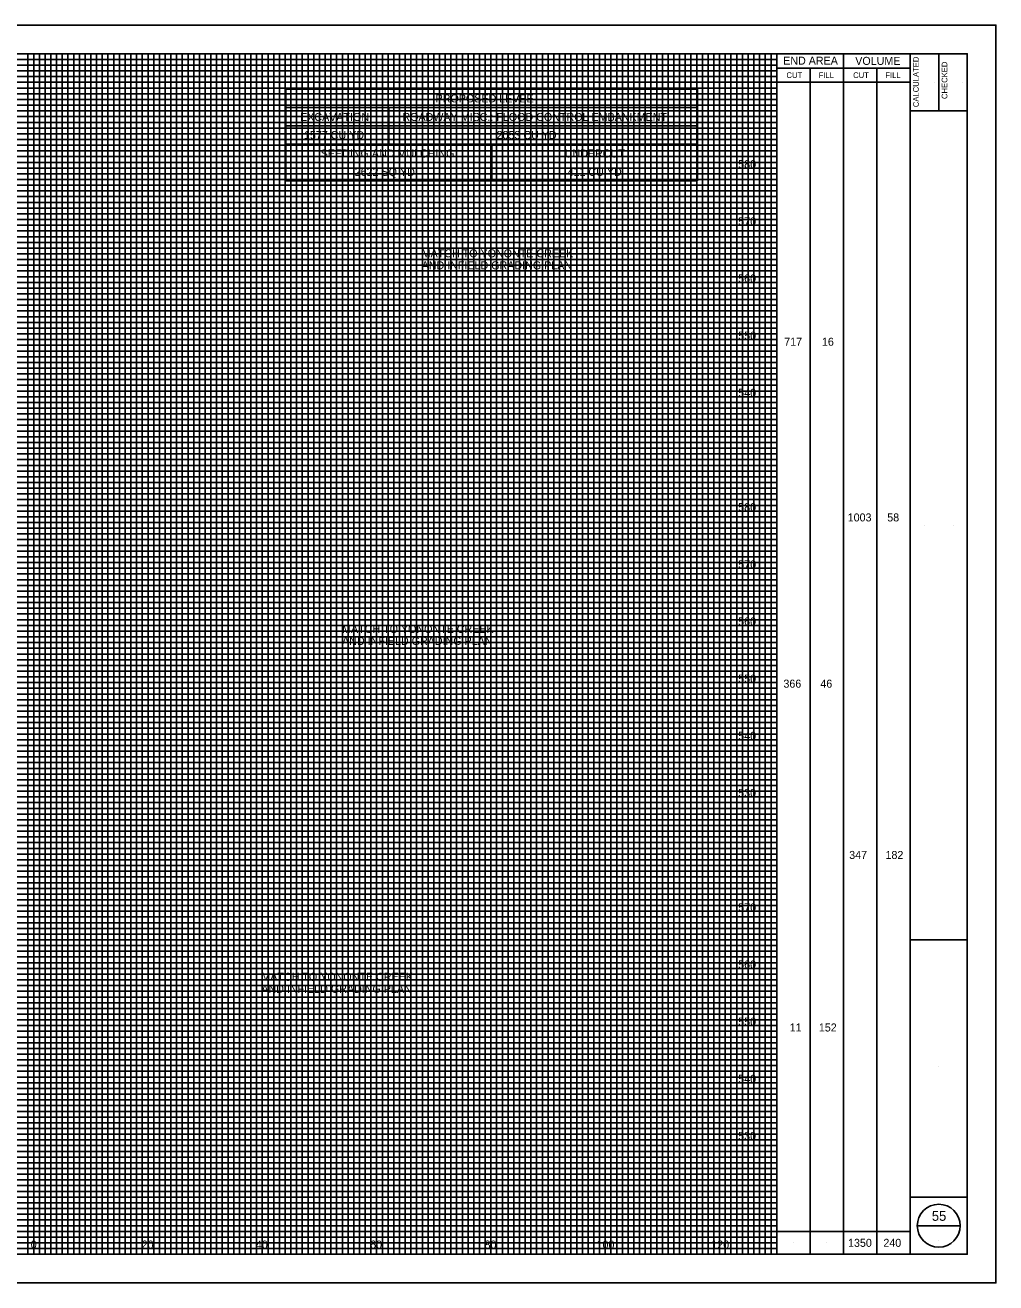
# Model space of a CAD drawing. Extents: x 340 to 680, y -5 to 215.
# Drawn here: x 510.2 to 680, y -5 to 215 of the extents above; entities that cross this region are included whole.
import ezdxf

# ---------------------------------------------------------------- set-up
doc = ezdxf.new("R2010")
doc.units = 0
for name, color, linetype in [('GK_Cells', 7, 'Continuous'), ('SC_Scratch10', 7, 'Continuous'), ('XS_P_Boundary', 7, 'Continuous'), ('XS_P_Finished_Grade', 7, 'Continuous'), ('XS_P_Pavt_Surface', 7, 'Continuous'), ('XS_P_Subgrade', 7, 'Continuous'), ('XS_X_Ground_Line', 7, 'Continuous')]:
    doc.layers.add(name, color=color, linetype=linetype)

msp = doc.modelspace()

# ---------------------------------------------------------------- linework, layer by layer
at = {"layer": 'GK_Cells'}
msp.add_lwpolyline([(340, -5), (680, -5), (680, 215), (340, 215)], close=True, dxfattribs=at)
at = {"layer": 'SC_Scratch10'}
for p, q in [((511.66, 0), (511.66, 210)), ((521.66, 0), (521.66, 210)), ((531.66, 0), (531.66, 210)), ((541.66, 0), (541.66, 210)), ((551.66, 0), (551.66, 210)), ((561.66, 0), (561.66, 210)), ((571.66, 0), (571.66, 210)), ((581.66, 0), (581.66, 210)), ((591.66, 0), (591.66, 210)), ((601.66, 0), (601.66, 210)), ((611.66, 0), (611.66, 210)), ((621.66, 0), (621.66, 210)), ((631.66, 0), (631.66, 210)), ((371.66, 200), (641.66, 200)), ((371.66, 190), (641.66, 190)), ((371.66, 180), (641.66, 180)), ((371.66, 170), (641.66, 170)), ((371.66, 160), (641.66, 160)), ((371.66, 150), (641.66, 150)), ((371.66, 140), (641.66, 140)), ((371.66, 130), (641.66, 130)), ((371.66, 120), (641.66, 120)), ((371.66, 110), (641.66, 110)), ((371.66, 100), (641.66, 100)), ((371.66, 90), (641.66, 90)), ((371.66, 80), (641.66, 80)), ((371.66, 70), (641.66, 70)), ((371.66, 60), (641.66, 60)), ((371.66, 50), (641.66, 50)), ((371.66, 40), (641.66, 40)), ((371.66, 30), (641.66, 30)), ((371.66, 20), (641.66, 20)), ((371.66, 10), (641.66, 10))]:
    msp.add_line(p, q, dxfattribs=at)
at = {"layer": 'XS_P_Boundary'}
for p, q in [((510.66, 0), (510.66, 210)), ((512.66, 0), (512.66, 210)), ((513.66, 0), (513.66, 210)), ((514.66, 0), (514.66, 210)), ((515.66, 0), (515.66, 210)), ((516.66, 0), (516.66, 210)), ((517.66, 0), (517.66, 210)), ((518.66, 0), (518.66, 210)), ((519.66, 0), (519.66, 210)), ((520.66, 0), (520.66, 210)), ((522.66, 0), (522.66, 210)), ((523.66, 0), (523.66, 210)), ((524.66, 0), (524.66, 210)), ((525.66, 0), (525.66, 210)), ((526.66, 0), (526.66, 210)), ((527.66, 0), (527.66, 210)), ((528.66, 0), (528.66, 210)), ((529.66, 0), (529.66, 210)), ((530.66, 0), (530.66, 210)), ((532.66, 0), (532.66, 210)), ((533.66, 0), (533.66, 210)), ((534.66, 0), (534.66, 210)), ((535.66, 0), (535.66, 210)), ((536.66, 0), (536.66, 210)), ((537.66, 0), (537.66, 210)), ((538.66, 0), (538.66, 210)), ((539.66, 0), (539.66, 210)), ((540.66, 0), (540.66, 210)), ((542.66, 0), (542.66, 210)), ((543.66, 0), (543.66, 210)), ((544.66, 0), (544.66, 210)), ((545.66, 0), (545.66, 210)), ((546.66, 0), (546.66, 210)), ((547.66, 0), (547.66, 210)), ((548.66, 0), (548.66, 210)), ((549.66, 0), (549.66, 210)), ((550.66, 0), (550.66, 210)), ((552.66, 0), (552.66, 210)), ((553.66, 0), (553.66, 210)), ((554.66, 0), (554.66, 210)), ((555.66, 0), (555.66, 210)), ((556.66, 0), (556.66, 210)), ((557.66, 0), (557.66, 210)), ((558.66, 0), (558.66, 210)), ((559.66, 0), (559.66, 210)), ((560.66, 0), (560.66, 210)), ((562.66, 0), (562.66, 210)), ((563.66, 0), (563.66, 210)), ((564.66, 0), (564.66, 210)), ((565.66, 0), (565.66, 210)), ((566.66, 0), (566.66, 210)), ((567.66, 0), (567.66, 210)), ((568.66, 0), (568.66, 210)), ((569.66, 0), (569.66, 210)), ((570.66, 0), (570.66, 210)), ((572.66, 0), (572.66, 210)), ((573.66, 0), (573.66, 210)), ((574.66, 0), (574.66, 210)), ((575.66, 0), (575.66, 210)), ((576.66, 0), (576.66, 210)), ((577.66, 0), (577.66, 210)), ((578.66, 0), (578.66, 210)), ((579.66, 0), (579.66, 210)), ((580.66, 0), (580.66, 210)), ((582.66, 0), (582.66, 210)), ((583.66, 0), (583.66, 210)), ((584.66, 0), (584.66, 210)), ((585.66, 0), (585.66, 210)), ((586.66, 0), (586.66, 210)), ((587.66, 0), (587.66, 210)), ((588.66, 0), (588.66, 210)), ((589.66, 0), (589.66, 210)), ((590.66, 0), (590.66, 210)), ((592.66, 0), (592.66, 210)), ((593.66, 0), (593.66, 210)), ((594.66, 0), (594.66, 210)), ((595.66, 0), (595.66, 210)), ((596.66, 0), (596.66, 210)), ((597.66, 0), (597.66, 210)), ((598.66, 0), (598.66, 210)), ((599.66, 0), (599.66, 210)), ((600.66, 0), (600.66, 210)), ((602.66, 0), (602.66, 210)), ((603.66, 0), (603.66, 210)), ((604.66, 0), (604.66, 210)), ((605.66, 0), (605.66, 210)), ((606.66, 0), (606.66, 210)), ((607.66, 0), (607.66, 210)), ((608.66, 0), (608.66, 210)), ((609.66, 0), (609.66, 210)), ((610.66, 0), (610.66, 210)), ((612.66, 0), (612.66, 210)), ((613.66, 0), (613.66, 210)), ((614.66, 0), (614.66, 210)), ((615.66, 0), (615.66, 210)), ((616.66, 0), (616.66, 210)), ((617.66, 0), (617.66, 210)), ((618.66, 0), (618.66, 210)), ((619.66, 0), (619.66, 210)), ((620.66, 0), (620.66, 210)), ((622.66, 0), (622.66, 210)), ((623.66, 0), (623.66, 210)), ((624.66, 0), (624.66, 210)), ((625.66, 0), (625.66, 210)), ((626.66, 0), (626.66, 210)), ((627.66, 0), (627.66, 210)), ((628.66, 0), (628.66, 210)), ((629.66, 0), (629.66, 210)), ((630.66, 0), (630.66, 210)), ((632.66, 0), (632.66, 210)), ((633.66, 0), (633.66, 210)), ((634.66, 0), (634.66, 210)), ((635.66, 0), (635.66, 210)), ((636.66, 0), (636.66, 210)), ((637.66, 0), (637.66, 210)), ((638.66, 0), (638.66, 210)), ((639.66, 0), (639.66, 210)), ((640.66, 0), (640.66, 210)), ((371.66, 209), (641.66, 209)), ((371.66, 208), (641.66, 208)), ((371.66, 207), (641.66, 207)), ((371.66, 206), (641.66, 206)), ((371.66, 205), (641.66, 205)), ((371.66, 204), (641.66, 204)), ((371.66, 203), (641.66, 203)), ((371.66, 202), (641.66, 202)), ((371.66, 201), (641.66, 201)), ((371.66, 199), (641.66, 199)), ((371.66, 198), (641.66, 198)), ((371.66, 197), (641.66, 197)), ((371.66, 196), (641.66, 196)), ((371.66, 195), (641.66, 195)), ((371.66, 194), (641.66, 194)), ((371.66, 193), (641.66, 193)), ((371.66, 192), (641.66, 192)), ((371.66, 191), (641.66, 191)), ((371.66, 189), (641.66, 189)), ((371.66, 188), (641.66, 188)), ((371.66, 187), (641.66, 187)), ((371.66, 186), (641.66, 186)), ((371.66, 185), (641.66, 185)), ((371.66, 184), (641.66, 184)), ((371.66, 183), (641.66, 183)), ((371.66, 182), (641.66, 182)), ((371.66, 181), (641.66, 181)), ((371.66, 179), (641.66, 179)), ((371.66, 178), (641.66, 178)), ((371.66, 177), (641.66, 177)), ((371.66, 176), (641.66, 176)), ((371.66, 175), (641.66, 175)), ((371.66, 174), (641.66, 174)), ((371.66, 173), (641.66, 173)), ((371.66, 172), (641.66, 172)), ((371.66, 171), (641.66, 171)), ((371.66, 169), (641.66, 169)), ((371.66, 168), (641.66, 168)), ((371.66, 167), (641.66, 167)), ((371.66, 166), (641.66, 166)), ((371.66, 165), (641.66, 165)), ((371.66, 164), (641.66, 164)), ((371.66, 163), (641.66, 163)), ((371.66, 162), (641.66, 162)), ((371.66, 161), (641.66, 161)), ((371.66, 159), (641.66, 159)), ((371.66, 158), (641.66, 158)), ((371.66, 157), (641.66, 157)), ((371.66, 156), (641.66, 156)), ((371.66, 155), (641.66, 155)), ((371.66, 154), (641.66, 154)), ((371.66, 153), (641.66, 153)), ((371.66, 152), (641.66, 152)), ((371.66, 151), (641.66, 151)), ((371.66, 149), (641.66, 149)), ((371.66, 148), (641.66, 148)), ((371.66, 147), (641.66, 147)), ((371.66, 146), (641.66, 146)), ((371.66, 145), (641.66, 145)), ((371.66, 144), (641.66, 144)), ((371.66, 143), (641.66, 143)), ((371.66, 142), (641.66, 142)), ((371.66, 141), (641.66, 141)), ((371.66, 139), (641.66, 139)), ((371.66, 138), (641.66, 138)), ((371.66, 137), (641.66, 137)), ((371.66, 136), (641.66, 136)), ((371.66, 135), (641.66, 135)), ((371.66, 134), (641.66, 134)), ((371.66, 133), (641.66, 133)), ((371.66, 132), (641.66, 132)), ((371.66, 131), (641.66, 131)), ((371.66, 129), (641.66, 129)), ((371.66, 128), (641.66, 128)), ((371.66, 127), (641.66, 127)), ((371.66, 126), (641.66, 126)), ((371.66, 125), (641.66, 125)), ((371.66, 124), (641.66, 124)), ((371.66, 123), (641.66, 123)), ((371.66, 122), (641.66, 122)), ((371.66, 121), (641.66, 121)), ((371.66, 119), (641.66, 119)), ((371.66, 118), (641.66, 118)), ((371.66, 117), (641.66, 117)), ((371.66, 116), (641.66, 116)), ((371.66, 115), (641.66, 115)), ((371.66, 114), (641.66, 114)), ((371.66, 113), (641.66, 113)), ((371.66, 112), (641.66, 112)), ((371.66, 111), (641.66, 111)), ((371.66, 109), (641.66, 109)), ((371.66, 108), (641.66, 108)), ((371.66, 107), (641.66, 107)), ((371.66, 106), (641.66, 106)), ((371.66, 105), (641.66, 105)), ((371.66, 104), (641.66, 104)), ((371.66, 103), (641.66, 103)), ((371.66, 102), (641.66, 102)), ((371.66, 101), (641.66, 101)), ((371.66, 99), (641.66, 99)), ((371.66, 98), (641.66, 98)), ((371.66, 97), (641.66, 97)), ((371.66, 96), (641.66, 96)), ((371.66, 95), (641.66, 95)), ((371.66, 94), (641.66, 94)), ((371.66, 93), (641.66, 93)), ((371.66, 92), (641.66, 92)), ((371.66, 91), (641.66, 91)), ((371.66, 89), (641.66, 89)), ((371.66, 88), (641.66, 88)), ((371.66, 87), (641.66, 87)), ((371.66, 86), (641.66, 86)), ((371.66, 85), (641.66, 85)), ((371.66, 84), (641.66, 84)), ((371.66, 83), (641.66, 83)), ((371.66, 82), (641.66, 82)), ((371.66, 81), (641.66, 81)), ((371.66, 79), (641.66, 79)), ((371.66, 78), (641.66, 78)), ((371.66, 77), (641.66, 77)), ((371.66, 76), (641.66, 76)), ((371.66, 75), (641.66, 75)), ((371.66, 74), (641.66, 74)), ((371.66, 73), (641.66, 73)), ((371.66, 72), (641.66, 72)), ((371.66, 71), (641.66, 71)), ((371.66, 69), (641.66, 69)), ((371.66, 68), (641.66, 68)), ((371.66, 67), (641.66, 67)), ((371.66, 66), (641.66, 66)), ((371.66, 65), (641.66, 65)), ((371.66, 64), (641.66, 64)), ((371.66, 63), (641.66, 63)), ((371.66, 62), (641.66, 62)), ((371.66, 61), (641.66, 61)), ((371.66, 59), (641.66, 59)), ((371.66, 58), (641.66, 58)), ((371.66, 57), (641.66, 57)), ((371.66, 56), (641.66, 56)), ((371.66, 55), (641.66, 55)), ((371.66, 54), (641.66, 54)), ((371.66, 53), (641.66, 53)), ((371.66, 52), (641.66, 52)), ((371.66, 51), (641.66, 51)), ((371.66, 49), (641.66, 49)), ((371.66, 48), (641.66, 48)), ((371.66, 47), (641.66, 47)), ((371.66, 46), (641.66, 46)), ((371.66, 45), (641.66, 45)), ((371.66, 44), (641.66, 44)), ((371.66, 43), (641.66, 43)), ((371.66, 42), (641.66, 42)), ((371.66, 41), (641.66, 41)), ((371.66, 39), (641.66, 39)), ((371.66, 38), (641.66, 38)), ((371.66, 37), (641.66, 37)), ((371.66, 36), (641.66, 36)), ((371.66, 35), (641.66, 35)), ((371.66, 34), (641.66, 34)), ((371.66, 33), (641.66, 33)), ((371.66, 32), (641.66, 32)), ((371.66, 31), (641.66, 31)), ((371.66, 29), (641.66, 29)), ((371.66, 28), (641.66, 28)), ((371.66, 27), (641.66, 27)), ((371.66, 26), (641.66, 26)), ((371.66, 25), (641.66, 25)), ((371.66, 24), (641.66, 24)), ((371.66, 23), (641.66, 23)), ((371.66, 22), (641.66, 22)), ((371.66, 21), (641.66, 21)), ((371.66, 19), (641.66, 19)), ((371.66, 18), (641.66, 18)), ((371.66, 17), (641.66, 17)), ((371.66, 16), (641.66, 16)), ((371.66, 15), (641.66, 15)), ((371.66, 14), (641.66, 14)), ((371.66, 13), (641.66, 13)), ((371.66, 12), (641.66, 12)), ((371.66, 11), (641.66, 11)), ((371.66, 9), (641.66, 9)), ((371.66, 8), (641.66, 8)), ((371.66, 7), (641.66, 7)), ((371.66, 6), (641.66, 6)), ((371.66, 5), (641.66, 5)), ((371.66, 4), (641.66, 4)), ((371.66, 3), (641.66, 3)), ((371.66, 2), (641.66, 2)), ((371.66, 1), (641.66, 1))]:
    msp.add_line(p, q, dxfattribs=at)
at = {"layer": 'XS_P_Finished_Grade'}
for p, q in [((641.66, 0), (641.66, 210)), ((653.33, 0), (653.33, 210)), ((641.66, 207.5), (665, 207.5)), ((647.5, 0), (647.5, 207.5)), ((659.17, 0), (659.17, 207.5)), ((641.66, 205), (665, 205)), ((669.2, 205.04), (669.2, 205.04)), ((674.2, 205.04), (674.2, 205.04)), ((667.5, 127.5), (667.5, 127.5)), ((672.52, 127.5), (672.52, 127.5)), ((670, 32.92), (670, 32.92)), ((666.25, 5), (673.75, 5)), ((670, 5.85), (670, 5.85)), ((641.66, 4), (665, 4)), ((670, 2.45), (670, 2.45)), ((644.58, 2), (644.58, 2)), ((650.42, 2), (650.42, 2)), ((656.25, 2), (656.25, 2)), ((662.08, 2), (662.08, 2))]:
    msp.add_line(p, q, dxfattribs=at)
msp.add_circle((670, 5), 3.75, dxfattribs=at)
at = {"layer": 'XS_P_Pavt_Surface'}
for p, q in [((555.8, 203.79), (627.8, 203.79)), ((555.8, 203.79), (555.8, 187.79)), ((627.8, 203.79), (627.8, 187.79)), ((555.8, 200.59), (627.8, 200.59)), ((573.8, 200.59), (573.8, 194.19)), ((555.8, 197.39), (627.8, 197.39)), ((555.8, 194.19), (591.8, 194.19)), ((591.8, 194.19), (591.8, 187.79)), ((591.8, 194.19), (627.8, 194.19)), ((555.8, 190.99), (591.8, 190.99)), ((591.8, 190.99), (627.8, 190.99)), ((555.8, 187.79), (591.8, 187.79)), ((591.8, 187.79), (627.8, 187.79))]:
    msp.add_line(p, q, dxfattribs=at)
at = {"layer": 'XS_P_Subgrade'}
msp.add_lwpolyline([(555.8, 203.79), (627.8, 203.79), (627.8, 187.79), (555.8, 187.79)], close=True, dxfattribs=at)
msp.add_lwpolyline([(591.8, 203.79), (627.8, 203.79), (627.8, 187.79), (591.8, 187.79)], dxfattribs=at)
at = {"layer": 'XS_X_Ground_Line'}
for p, q in [((665, 0), (665, 210)), ((670, 210), (670, 200)), ((665, 200), (675, 200)), ((665, 55), (675, 55)), ((665, 10), (675, 10))]:
    msp.add_line(p, q, dxfattribs=at)
msp.add_lwpolyline([(360, 210), (675, 210), (675, 0), (360, 0)], close=True, dxfattribs=at)

# ---------------------------------------------------------------- texts
at = {"layer": 'XS_P_Finished_Grade'}
for s, height, p in [('END AREA', 1.4, (642.79, 208.09)), ('VOLUME', 1.4, (655.4, 208.05)), ('CUT', 1, (643.37, 205.75)), ('FILL', 1, (649, 205.75)), ('CUT', 1, (655.03, 205.75)), ('FILL', 1, (660.67, 205.75))]:
    msp.add_text(s, height=height, dxfattribs=at).set_placement(p)
for s, p in [('CALCULATED', (666.52, 200.65)), ('CHECKED', (671.52, 202.08))]:
    msp.add_text(s, height=1, rotation=90, dxfattribs=at).set_placement(p)
at = {"layer": 'XS_P_Pavt_Surface'}
for s, height, p in [('PROPOSED LEVEE', 1.4, (581.98, 201.49)), ('EXCAVATION', 1.4, (558.27, 198.24)), ('ROADWAY MISC.: FLOOD CONTROL EMBANKMENT', 1.4, (576.17, 198.24)), ('1577 CU YD', 1.4, (558.95, 195.08)), ('2053 CU YD', 1.4, (592.65, 195.08)), ('SEEDING AND MULCHING', 1.4, (561.88, 191.85)), ('UNDERCUT', 1.4, (604.57, 191.85)), ('580', 1.4, (634.93, 190)), ('2622 SQ YD', 1.4, (567.83, 188.63)), ('411 CU YD', 1.4, (605.07, 188.63)), ('570', 1.4, (634.94, 180)), ('MATCH TO YONONTE CREEK', 1.4, (579.54, 174.39)), ('AND INFIELD GRADING PLAN', 1.4, (579.54, 172.29)), ('560', 1.4, (634.92, 170)), ('550', 1.4, (634.93, 160)), ('717', 1.4, (642.97, 158.92)), ('16', 1.4, (649.57, 158.92)), ('540', 1.4, (634.93, 150)), ('580', 1.4, (634.93, 130)), ('1003', 1.4, (654.08, 128.19)), ('58', 1.4, (661, 128.19)), ('570', 1.4, (634.94, 120)), ('MATCH TO YONONTE CREEK', 1.4, (565.62, 108.68)), ('560', 1.4, (634.92, 110)), ('AND INFIELD GRADING PLAN', 1.4, (565.62, 106.58)), ('550', 1.4, (634.93, 100)), ('366', 1.4, (642.83, 99.11)), ('46', 1.4, (649.29, 99.11)), ('540', 1.4, (634.93, 90)), ('530', 1.4, (634.92, 80)), ('347', 1.4, (654.34, 69.15)), ('182', 1.4, (660.69, 69.15)), ('570', 1.4, (634.94, 60)), ('560', 1.4, (634.92, 50)), ('MATCH TO YONONTE CREEK', 1.4, (551.49, 47.83)), ('AND INFIELD GRADING PLAN', 1.4, (551.49, 45.73)), ('550', 1.4, (634.93, 40)), ('11', 1.4, (643.93, 38.97)), ('152', 1.4, (649.03, 38.97)), ('540', 1.4, (634.93, 30)), ('530', 1.4, (634.92, 20)), ('55', 1.7, (668.8, 5.85)), ('0', 1.4, (511.14, 1)), ('0', 1.4, (511.14, 1)), ('20', 1.4, (530.55, 1)), ('40', 1.4, (550.53, 1)), ('60', 1.4, (570.53, 1)), ('80', 1.4, (590.54, 1)), ('100', 1.4, (610.14, 1)), ('120', 1.4, (630.22, 1)), ('1350', 1.4, (654.14, 1.3)), ('240', 1.4, (660.32, 1.3))]:
    msp.add_text(s, height=height, dxfattribs=at).set_placement(p)

doc.saveas('drawing.dxf')
